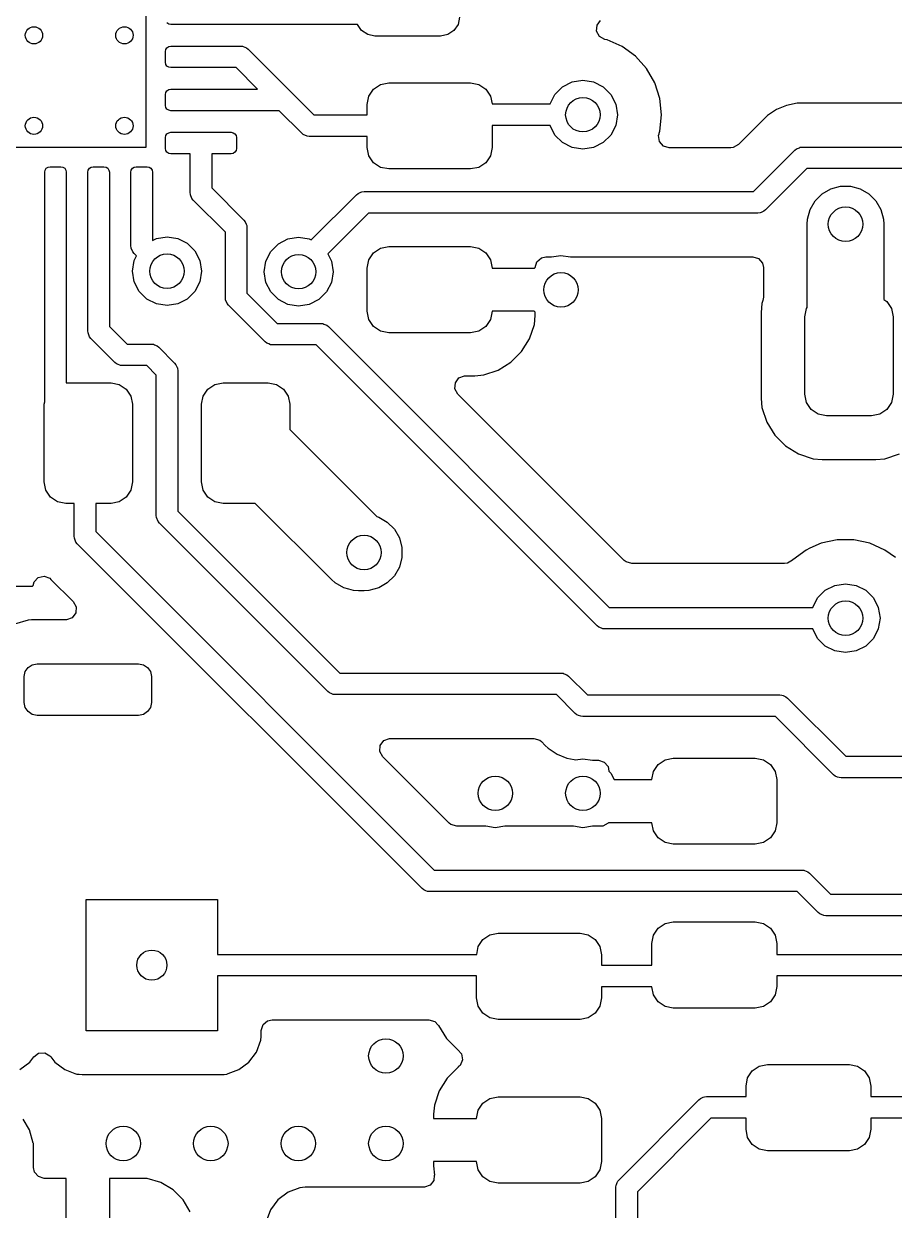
# Model space of a CAD drawing. Extents: x -2.18 to 1.8, y 0.44 to 2.81.
# Drawn here: x -0.965 to -0.568, y 1.665 to 2.207 of the extents above; entities that cross this region are included whole.
import ezdxf

# ---------------------------------------------------------------- set-up
doc = ezdxf.new("R2010")
doc.units = 0
doc.header["$MEASUREMENT"] = 0
doc.layers.add('BLACK', color=7, linetype='CONTINUOUS')

msp = doc.modelspace()

# ---------------------------------------------------------------- linework, layer by layer
at = {"layer": 'BLACK', "linetype": 'CONTINUOUS'}
for p, q in [((-0.90961, 2.25246), (-0.90961, 2.1501)), ((-0.89923, 2.20639), (-0.90003, 2.20692)), ((-0.89829, 2.2062), (-0.89923, 2.20639)), ((-0.76703, 2.20626), (-0.7689, 2.20347)), ((-0.76638, 2.20956), (-0.76703, 2.20626)), ((-0.70353, 2.20589), (-0.70189, 2.2081)), ((-0.88451, 2.2062), (-0.89829, 2.2062)), ((-0.81293, 2.2062), (-0.88451, 2.2062)), ((-0.8111, 2.20347), (-0.81293, 2.2062)), ((-0.80831, 2.2016), (-0.8111, 2.20347)), ((-0.80501, 2.20094), (-0.80831, 2.2016)), ((-0.77499, 2.20094), (-0.80501, 2.20094)), ((-0.77169, 2.2016), (-0.77499, 2.20094)), ((-0.7689, 2.20347), (-0.77169, 2.2016)), ((-0.70371, 2.20315), (-0.70353, 2.20589)), ((-0.70238, 2.20074), (-0.70371, 2.20315)), ((-0.90056, 2.19484), (-0.90003, 2.19564)), ((-0.90003, 2.19564), (-0.89923, 2.19617)), ((-0.89923, 2.19617), (-0.89829, 2.19636)), ((-0.89829, 2.19636), (-0.87073, 2.19636)), ((-0.87073, 2.19636), (-0.86644, 2.19636)), ((-0.86644, 2.19636), (-0.86548, 2.19626)), ((-0.86548, 2.19626), (-0.86548, 2.19626)), ((-0.86548, 2.19626), (-0.86519, 2.19615)), ((-0.86519, 2.19615), (-0.8637, 2.19553)), ((-0.8637, 2.19553), (-0.8637, 2.19553)), ((-0.8637, 2.19553), (-0.86296, 2.19492)), ((-0.69996, 2.19943), (-0.70238, 2.20074)), ((-0.69889, 2.1992), (-0.69996, 2.19943)), ((-0.69202, 2.19615), (-0.69889, 2.1992)), ((-0.69889, 2.1992), (-0.69889, 2.1992)), ((-0.68593, 2.19173), (-0.69202, 2.19615)), ((-0.90075, 2.1939), (-0.90056, 2.19484)), ((-0.90075, 2.18898), (-0.90075, 2.1939)), ((-0.86296, 2.19492), (-0.83296, 2.16492)), ((-0.6809, 2.18614), (-0.68593, 2.19173)), ((-0.90056, 2.18803), (-0.90075, 2.18898)), ((-0.90003, 2.18724), (-0.90056, 2.18803)), ((-0.89923, 2.1867), (-0.90003, 2.18724)), ((-0.89829, 2.18652), (-0.89923, 2.1867)), ((-0.88451, 2.18652), (-0.89829, 2.18652)), ((-0.86848, 2.18652), (-0.88451, 2.18652)), ((-0.85863, 2.17667), (-0.86848, 2.18652)), ((-0.67714, 2.17963), (-0.6809, 2.18614)), ((-0.80247, 2.17884), (-0.7987, 2.17959)), ((-0.7987, 2.17959), (-0.7613, 2.17959)), ((-0.7613, 2.17959), (-0.75753, 2.17884)), ((-0.71926, 2.17774), (-0.71487, 2.17998)), ((-0.71487, 2.17998), (-0.71, 2.18075)), ((-0.71, 2.18075), (-0.70513, 2.17998)), ((-0.70513, 2.17998), (-0.70074, 2.17774)), ((-0.67482, 2.17248), (-0.67714, 2.17963)), ((-0.90075, 2.17421), (-0.90056, 2.17515)), ((-0.90075, 2.16929), (-0.90075, 2.17421)), ((-0.90056, 2.17515), (-0.90003, 2.17595)), ((-0.90003, 2.17595), (-0.89923, 2.17649)), ((-0.89923, 2.17649), (-0.89829, 2.17667)), ((-0.89829, 2.17667), (-0.87073, 2.17667)), ((-0.87073, 2.17667), (-0.85863, 2.17667)), ((-0.80779, 2.17351), (-0.80566, 2.1767)), ((-0.80566, 2.1767), (-0.80247, 2.17884)), ((-0.75753, 2.17884), (-0.75434, 2.1767)), ((-0.75434, 2.1767), (-0.75221, 2.17351)), ((-0.72495, 2.16992), (-0.72274, 2.17426)), ((-0.72274, 2.17426), (-0.71926, 2.17774)), ((-0.70074, 2.17774), (-0.69726, 2.17426)), ((-0.69726, 2.17426), (-0.69502, 2.16987)), ((-0.90056, 2.16835), (-0.90075, 2.16929)), ((-0.90003, 2.16755), (-0.90056, 2.16835)), ((-0.80854, 2.16974), (-0.80779, 2.17351)), ((-0.80854, 2.16492), (-0.80854, 2.16974)), ((-0.75221, 2.17351), (-0.75149, 2.16992)), ((-0.75149, 2.16992), (-0.72495, 2.16992)), ((-0.69502, 2.16987), (-0.69425, 2.165)), ((-0.67404, 2.165), (-0.67482, 2.17248)), ((-0.61698, 2.16928), (-0.62152, 2.1674)), ((-0.61216, 2.17024), (-0.61698, 2.16928)), ((-0.61698, 2.16928), (-0.61698, 2.16928)), ((-0.60725, 2.17024), (-0.61216, 2.17024)), ((-0.61216, 2.17024), (-0.61216, 2.17024)), ((-0.53784, 2.17024), (-0.60725, 2.17024)), ((-0.89923, 2.16702), (-0.90003, 2.16755)), ((-0.89829, 2.16683), (-0.89923, 2.16702)), ((-0.88451, 2.16683), (-0.89829, 2.16683)), ((-0.84879, 2.16683), (-0.88451, 2.16683)), ((-0.83848, 2.15652), (-0.84879, 2.16683)), ((-0.83296, 2.16492), (-0.80854, 2.16492)), ((-0.69425, 2.165), (-0.69502, 2.16013)), ((-0.67482, 2.15752), (-0.67404, 2.165)), ((-0.6256, 2.16467), (-0.6389, 2.15137)), ((-0.62152, 2.1674), (-0.6256, 2.16467)), ((-0.6256, 2.16467), (-0.6256, 2.16467)), ((-0.62152, 2.1674), (-0.62152, 2.1674)), ((-0.72495, 2.16008), (-0.75146, 2.16008)), ((-0.75146, 2.16008), (-0.75146, 2.15006)), ((-0.72274, 2.15574), (-0.72495, 2.16008)), ((-0.69502, 2.16013), (-0.69726, 2.15574)), ((-0.67512, 2.1566), (-0.67482, 2.15752)), ((-0.90075, 2.15453), (-0.90056, 2.15547)), ((-0.90075, 2.14961), (-0.90075, 2.15453)), ((-0.90056, 2.15547), (-0.90003, 2.15627)), ((-0.90003, 2.15627), (-0.89923, 2.1568)), ((-0.89923, 2.1568), (-0.89829, 2.15699)), ((-0.89829, 2.15699), (-0.87073, 2.15699)), ((-0.87073, 2.15699), (-0.86979, 2.1568)), ((-0.86979, 2.1568), (-0.86899, 2.15627)), ((-0.86899, 2.15627), (-0.86846, 2.15547)), ((-0.86846, 2.15547), (-0.86827, 2.15453)), ((-0.86827, 2.15453), (-0.86827, 2.14961)), ((-0.83773, 2.15591), (-0.83848, 2.15652)), ((-0.83596, 2.15517), (-0.83773, 2.15591)), ((-0.835, 2.15508), (-0.83596, 2.15517)), ((-0.83596, 2.15517), (-0.83596, 2.15517)), ((-0.80854, 2.15508), (-0.835, 2.15508)), ((-0.80854, 2.15006), (-0.80854, 2.15508)), ((-0.71926, 2.15226), (-0.72274, 2.15574)), ((-0.71487, 2.15002), (-0.71926, 2.15226)), ((-0.70074, 2.15226), (-0.70513, 2.15002)), ((-0.69726, 2.15574), (-0.70074, 2.15226)), ((-0.6754, 2.15552), (-0.67521, 2.15633)), ((-0.67501, 2.15279), (-0.6754, 2.15552)), ((-0.67521, 2.15633), (-0.67512, 2.1566)), ((-0.6732, 2.15072), (-0.67501, 2.15279)), ((-0.96079, 2.1501), (-1.00213, 2.1501)), ((-0.91945, 2.1501), (-0.96079, 2.1501)), ((-0.90961, 2.1501), (-0.91945, 2.1501)), ((-0.90056, 2.14866), (-0.90075, 2.14961)), ((-0.90003, 2.14787), (-0.90056, 2.14866)), ((-0.89923, 2.14733), (-0.90003, 2.14787)), ((-0.89829, 2.14715), (-0.89923, 2.14733)), ((-0.88943, 2.14715), (-0.89829, 2.14715)), ((-0.88943, 2.12951), (-0.88943, 2.14715)), ((-0.87073, 2.14715), (-0.87959, 2.14715)), ((-0.87959, 2.14715), (-0.87959, 2.13155)), ((-0.86979, 2.14733), (-0.87073, 2.14715)), ((-0.86899, 2.14787), (-0.86979, 2.14733)), ((-0.86846, 2.14866), (-0.86899, 2.14787)), ((-0.86827, 2.14961), (-0.86846, 2.14866)), ((-0.80779, 2.14629), (-0.80854, 2.15006)), ((-0.75146, 2.15006), (-0.75221, 2.14629)), ((-0.71, 2.14925), (-0.71487, 2.15002)), ((-0.70513, 2.15002), (-0.71, 2.14925)), ((-0.67057, 2.14994), (-0.6732, 2.15072)), ((-0.64235, 2.14994), (-0.67057, 2.14994)), ((-0.64132, 2.15005), (-0.64235, 2.14994)), ((-0.6389, 2.15137), (-0.64132, 2.15005)), ((-0.63204, 2.12992), (-0.61318, 2.14878)), ((-0.61318, 2.14878), (-0.61244, 2.14939)), ((-0.61244, 2.14939), (-0.6111, 2.14994)), ((-0.61244, 2.14939), (-0.61244, 2.14939)), ((-0.6111, 2.14994), (-0.61066, 2.15012)), ((-0.61066, 2.15012), (-0.6097, 2.15022)), ((-0.61066, 2.15012), (-0.61066, 2.15012)), ((-0.6097, 2.15022), (-0.5403, 2.15022)), ((-0.95435, 2.14105), (-0.95341, 2.14124)), ((-0.95341, 2.14124), (-0.94848, 2.14124)), ((-0.94848, 2.14124), (-0.94754, 2.14105)), ((-0.93466, 2.14105), (-0.93372, 2.14124)), ((-0.93372, 2.14124), (-0.9288, 2.14124)), ((-0.9288, 2.14124), (-0.92786, 2.14105)), ((-0.91498, 2.14105), (-0.91404, 2.14124)), ((-0.91404, 2.14124), (-0.90911, 2.14124)), ((-0.90911, 2.14124), (-0.90817, 2.14105)), ((-0.80566, 2.1431), (-0.80779, 2.14629)), ((-0.80247, 2.14097), (-0.80566, 2.1431)), ((-0.75434, 2.1431), (-0.75753, 2.14097)), ((-0.75221, 2.14629), (-0.75434, 2.1431)), ((-0.95587, 2.13878), (-0.95568, 2.13972)), ((-0.95587, 2.125), (-0.95587, 2.13878)), ((-0.95568, 2.13972), (-0.95515, 2.14052)), ((-0.95515, 2.14052), (-0.95435, 2.14105)), ((-0.94754, 2.14105), (-0.94674, 2.14052)), ((-0.94674, 2.14052), (-0.94621, 2.13972)), ((-0.94621, 2.13972), (-0.94602, 2.13878)), ((-0.94602, 2.13878), (-0.94602, 2.125)), ((-0.93618, 2.13878), (-0.93599, 2.13972)), ((-0.93618, 2.125), (-0.93618, 2.13878)), ((-0.93599, 2.13972), (-0.93546, 2.14052)), ((-0.93546, 2.14052), (-0.93466, 2.14105)), ((-0.92786, 2.14105), (-0.92706, 2.14052)), ((-0.92706, 2.14052), (-0.92653, 2.13972)), ((-0.92653, 2.13972), (-0.92634, 2.13878)), ((-0.92634, 2.13878), (-0.92634, 2.125)), ((-0.9165, 2.13878), (-0.91631, 2.13972)), ((-0.9165, 2.125), (-0.9165, 2.13878)), ((-0.91631, 2.13972), (-0.91578, 2.14052)), ((-0.91578, 2.14052), (-0.91498, 2.14105)), ((-0.90817, 2.14105), (-0.90737, 2.14052)), ((-0.90737, 2.14052), (-0.90684, 2.13972)), ((-0.90684, 2.13972), (-0.90665, 2.13878)), ((-0.90665, 2.13878), (-0.90665, 2.125)), ((-0.7987, 2.14022), (-0.80247, 2.14097)), ((-0.7613, 2.14022), (-0.7987, 2.14022)), ((-0.75753, 2.14097), (-0.7613, 2.14022)), ((-0.60767, 2.14037), (-0.62652, 2.12152)), ((-0.54233, 2.14037), (-0.60767, 2.14037)), ((-0.87959, 2.13155), (-0.86494, 2.11689)), ((-0.60065, 2.12888), (-0.5967, 2.13117)), ((-0.5967, 2.13117), (-0.59228, 2.13235)), ((-0.59228, 2.13235), (-0.58772, 2.13235)), ((-0.58772, 2.13235), (-0.5833, 2.13117)), ((-0.5833, 2.13117), (-0.57935, 2.12888)), ((-0.95587, 2.0339), (-0.95587, 2.125)), ((-0.94602, 2.125), (-0.94602, 2.04256)), ((-0.93618, 2.06626), (-0.93618, 2.125)), ((-0.92634, 2.125), (-0.92634, 2.0683)), ((-0.9165, 2.10512), (-0.9165, 2.125)), ((-0.90665, 2.125), (-0.90665, 2.10761)), ((-0.88933, 2.12855), (-0.88943, 2.12951)), ((-0.88925, 2.12836), (-0.88933, 2.12855)), ((-0.88933, 2.12855), (-0.88933, 2.12855)), ((-0.8886, 2.12677), (-0.88925, 2.12836)), ((-0.88799, 2.12603), (-0.8886, 2.12677)), ((-0.8886, 2.12677), (-0.8886, 2.12677)), ((-0.87334, 2.11138), (-0.88799, 2.12603)), ((-0.83414, 2.10782), (-0.81348, 2.12848)), ((-0.81348, 2.12848), (-0.81273, 2.12909)), ((-0.81273, 2.12909), (-0.81148, 2.12961)), ((-0.81273, 2.12909), (-0.81273, 2.12909)), ((-0.81148, 2.12961), (-0.81096, 2.12983)), ((-0.81096, 2.12983), (-0.81, 2.12992)), ((-0.81096, 2.12983), (-0.81096, 2.12983)), ((-0.81, 2.12992), (-0.63204, 2.12992)), ((-0.60617, 2.1217), (-0.60388, 2.12565)), ((-0.60388, 2.12565), (-0.60065, 2.12888)), ((-0.57935, 2.12888), (-0.57612, 2.12565)), ((-0.57612, 2.12565), (-0.57383, 2.1217)), ((-0.80796, 2.12008), (-0.82658, 2.10146)), ((-0.63, 2.12008), (-0.80796, 2.12008)), ((-0.62904, 2.12017), (-0.63, 2.12008)), ((-0.62852, 2.12039), (-0.62904, 2.12017)), ((-0.62904, 2.12017), (-0.62904, 2.12017)), ((-0.62727, 2.12091), (-0.62852, 2.12039)), ((-0.62652, 2.12152), (-0.62727, 2.12091)), ((-0.62727, 2.12091), (-0.62727, 2.12091)), ((-0.60735, 2.11728), (-0.60617, 2.1217)), ((-0.57383, 2.1217), (-0.57265, 2.11728)), ((-0.86494, 2.11689), (-0.86432, 2.11615)), ((-0.86432, 2.11615), (-0.86432, 2.11615)), ((-0.86432, 2.11615), (-0.86386, 2.11504)), ((-0.86386, 2.11504), (-0.8637, 2.11465)), ((-0.8637, 2.11465), (-0.86359, 2.11437)), ((-0.86359, 2.11437), (-0.86349, 2.11341)), ((-0.6075, 2.115), (-0.60735, 2.11728)), ((-0.6075, 2.07701), (-0.6075, 2.115)), ((-0.57265, 2.11728), (-0.5725, 2.115)), ((-0.5725, 2.115), (-0.5725, 2.08059)), ((-0.90487, 2.10852), (-0.9, 2.10929)), ((-0.9, 2.10929), (-0.89513, 2.10852)), ((-0.87334, 2.08147), (-0.87334, 2.11138)), ((-0.86349, 2.11341), (-0.86349, 2.0835)), ((-0.84474, 2.10827), (-0.83987, 2.10904)), ((-0.83987, 2.10904), (-0.83501, 2.10827)), ((-0.9164, 2.10416), (-0.9165, 2.10512)), ((-0.91635, 2.10404), (-0.9164, 2.10416)), ((-0.9164, 2.10416), (-0.9164, 2.10416)), ((-0.91567, 2.10238), (-0.91635, 2.10404)), ((-0.90665, 2.10761), (-0.90487, 2.10852)), ((-0.89513, 2.10852), (-0.89074, 2.10628)), ((-0.89074, 2.10628), (-0.88726, 2.1028)), ((-0.85261, 2.10254), (-0.84913, 2.10603)), ((-0.84913, 2.10603), (-0.84474, 2.10827)), ((-0.83501, 2.10827), (-0.83414, 2.10782)), ((-0.80566, 2.1019), (-0.80247, 2.10403)), ((-0.80247, 2.10403), (-0.7987, 2.10478)), ((-0.7987, 2.10478), (-0.7613, 2.10478)), ((-0.7613, 2.10478), (-0.75753, 2.10403)), ((-0.75753, 2.10403), (-0.75434, 2.1019)), ((-0.91575, 2.09354), (-0.91498, 2.09841)), ((-0.91505, 2.10164), (-0.91567, 2.10238)), ((-0.91567, 2.10238), (-0.91567, 2.10238)), ((-0.91391, 2.1005), (-0.91505, 2.10164)), ((-0.91498, 2.09841), (-0.91391, 2.1005)), ((-0.88726, 2.1028), (-0.88502, 2.09841)), ((-0.88502, 2.09841), (-0.88425, 2.09354)), ((-0.85562, 2.09329), (-0.85485, 2.09815)), ((-0.85485, 2.09815), (-0.85261, 2.10254)), ((-0.82658, 2.10146), (-0.82489, 2.09815)), ((-0.82489, 2.09815), (-0.82412, 2.09329)), ((-0.80854, 2.09494), (-0.80779, 2.09871)), ((-0.80779, 2.09871), (-0.80566, 2.1019)), ((-0.75434, 2.1019), (-0.75221, 2.09871)), ((-0.75221, 2.09871), (-0.75146, 2.09494)), ((-0.731, 2.09782), (-0.72892, 2.09962)), ((-0.72892, 2.09962), (-0.72689, 2.10006)), ((-0.72689, 2.10006), (-0.72435, 2.10006)), ((-0.72435, 2.10006), (-0.72, 2.10075)), ((-0.72, 2.10075), (-0.71565, 2.10006)), ((-0.71565, 2.10006), (-0.6324, 2.10006)), ((-0.6324, 2.10006), (-0.62976, 2.09928)), ((-0.62976, 2.09928), (-0.62796, 2.09721)), ((-0.91498, 2.08868), (-0.91575, 2.09354)), ((-0.88425, 2.09354), (-0.88502, 2.08868)), ((-0.85485, 2.08842), (-0.85562, 2.09329)), ((-0.82412, 2.09329), (-0.82489, 2.08842)), ((-0.80854, 2.07526), (-0.80854, 2.09494)), ((-0.75146, 2.09494), (-0.73206, 2.09494)), ((-0.73206, 2.09494), (-0.73175, 2.09525)), ((-0.73175, 2.09525), (-0.731, 2.09782)), ((-0.62796, 2.09721), (-0.62752, 2.09518)), ((-0.62752, 2.09518), (-0.62752, 2.08165)), ((-0.91274, 2.08429), (-0.91498, 2.08868)), ((-0.88502, 2.08868), (-0.88726, 2.08429)), ((-0.85261, 2.08403), (-0.85485, 2.08842)), ((-0.82489, 2.08842), (-0.82713, 2.08403)), ((-0.90926, 2.0808), (-0.91274, 2.08429)), ((-0.88726, 2.08429), (-0.89074, 2.0808)), ((-0.86349, 2.0835), (-0.84966, 2.06967)), ((-0.84913, 2.08055), (-0.85261, 2.08403)), ((-0.82713, 2.08403), (-0.83062, 2.08055)), ((-0.62752, 2.08165), (-0.62777, 2.08011)), ((-0.90487, 2.07857), (-0.90926, 2.0808)), ((-0.9, 2.0778), (-0.90487, 2.07857)), ((-0.89513, 2.07857), (-0.9, 2.0778)), ((-0.89074, 2.0808), (-0.89513, 2.07857)), ((-0.87324, 2.08051), (-0.87334, 2.08147)), ((-0.87251, 2.07873), (-0.87324, 2.08051)), ((-0.87189, 2.07799), (-0.87251, 2.07873)), ((-0.87251, 2.07873), (-0.87251, 2.07873)), ((-0.85517, 2.06127), (-0.87189, 2.07799)), ((-0.84474, 2.07831), (-0.84913, 2.08055)), ((-0.83987, 2.07754), (-0.84474, 2.07831)), ((-0.83501, 2.07831), (-0.83987, 2.07754)), ((-0.83062, 2.08055), (-0.83501, 2.07831)), ((-0.6282, 2.0788), (-0.62862, 2.07471)), ((-0.62777, 2.08011), (-0.6282, 2.0788)), ((-0.6086, 2.07272), (-0.60785, 2.07648)), ((-0.60785, 2.07648), (-0.6075, 2.07701)), ((-0.5725, 2.08059), (-0.57113, 2.07968)), ((-0.57113, 2.07968), (-0.569, 2.07648)), ((-0.569, 2.07648), (-0.56825, 2.07272)), ((-0.80779, 2.07149), (-0.80854, 2.07526)), ((-0.80566, 2.0683), (-0.80779, 2.07149)), ((-0.75221, 2.07149), (-0.75434, 2.0683)), ((-0.75146, 2.07526), (-0.75221, 2.07149)), ((-0.73225, 2.07526), (-0.75146, 2.07526)), ((-0.73177, 2.07477), (-0.73225, 2.07526)), ((-0.73218, 2.06924), (-0.73177, 2.07329)), ((-0.73177, 2.07329), (-0.73177, 2.07477)), ((-0.73177, 2.07329), (-0.73177, 2.07329)), ((-0.62862, 2.07471), (-0.62862, 2.03529)), ((-0.6086, 2.03728), (-0.6086, 2.07272)), ((-0.56825, 2.07272), (-0.56825, 2.03728)), ((-0.93609, 2.0653), (-0.93618, 2.06626)), ((-0.92634, 2.0683), (-0.91826, 2.06022)), ((-0.84966, 2.06967), (-0.82975, 2.06967)), ((-0.82975, 2.06967), (-0.82879, 2.06957)), ((-0.82879, 2.06957), (-0.82879, 2.06957)), ((-0.82879, 2.06957), (-0.8283, 2.06937)), ((-0.8283, 2.06937), (-0.82701, 2.06884)), ((-0.82701, 2.06884), (-0.82701, 2.06884)), ((-0.82701, 2.06884), (-0.82627, 2.06822)), ((-0.82627, 2.06822), (-0.69796, 1.93992)), ((-0.80247, 2.06616), (-0.80566, 2.0683)), ((-0.7987, 2.06541), (-0.80247, 2.06616)), ((-0.7613, 2.06541), (-0.7987, 2.06541)), ((-0.75753, 2.06616), (-0.7613, 2.06541)), ((-0.75434, 2.0683), (-0.75753, 2.06616)), ((-0.73436, 2.06269), (-0.73218, 2.06924)), ((-0.73218, 2.06924), (-0.73218, 2.06924)), ((-0.93535, 2.06353), (-0.93609, 2.0653)), ((-0.93474, 2.06278), (-0.93535, 2.06353)), ((-0.93535, 2.06353), (-0.93535, 2.06353)), ((-0.92378, 2.05182), (-0.93474, 2.06278)), ((-0.91826, 2.06022), (-0.9072, 2.06022)), ((-0.9072, 2.06022), (-0.90624, 2.06012)), ((-0.90624, 2.06012), (-0.90624, 2.06012)), ((-0.90624, 2.06012), (-0.90575, 2.05992)), ((-0.90575, 2.05992), (-0.90447, 2.05939)), ((-0.85443, 2.06065), (-0.85517, 2.06127)), ((-0.85354, 2.06029), (-0.85443, 2.06065)), ((-0.85443, 2.06065), (-0.85443, 2.06065)), ((-0.85265, 2.05992), (-0.85354, 2.06029)), ((-0.85169, 2.05982), (-0.85265, 2.05992)), ((-0.85265, 2.05992), (-0.85265, 2.05992)), ((-0.73798, 2.05682), (-0.73436, 2.06269)), ((-0.73436, 2.06269), (-0.73436, 2.06269)), ((-0.90447, 2.05939), (-0.90447, 2.05939)), ((-0.90447, 2.05939), (-0.90372, 2.05878)), ((-0.90372, 2.05878), (-0.89652, 2.05157)), ((-0.83178, 2.05982), (-0.85169, 2.05982)), ((-0.70348, 1.93152), (-0.83178, 2.05982)), ((-0.74286, 2.05194), (-0.73798, 2.05682)), ((-0.92303, 2.0512), (-0.92378, 2.05182)), ((-0.9226, 2.05103), (-0.92303, 2.0512)), ((-0.92303, 2.0512), (-0.92303, 2.0512)), ((-0.92126, 2.05047), (-0.9226, 2.05103)), ((-0.9203, 2.05037), (-0.92126, 2.05047)), ((-0.92126, 2.05047), (-0.92126, 2.05047)), ((-0.90924, 2.05037), (-0.9203, 2.05037)), ((-0.90492, 2.04605), (-0.90924, 2.05037)), ((-0.89652, 2.05157), (-0.89591, 2.05082)), ((-0.89591, 2.05082), (-0.89591, 2.05082)), ((-0.89591, 2.05082), (-0.8954, 2.0496)), ((-0.8954, 2.0496), (-0.89528, 2.0493)), ((-0.89528, 2.0493), (-0.89517, 2.04905)), ((-0.74874, 2.04831), (-0.74286, 2.05194)), ((-0.90492, 1.98191), (-0.90492, 2.04605)), ((-0.89517, 2.04905), (-0.89508, 2.04809)), ((-0.89508, 2.04809), (-0.89508, 1.98395)), ((-0.76824, 2.04255), (-0.7666, 2.04475)), ((-0.7666, 2.04475), (-0.76402, 2.04572)), ((-0.76402, 2.04572), (-0.76367, 2.04573)), ((-0.76367, 2.04573), (-0.75933, 2.04573)), ((-0.75933, 2.04573), (-0.75529, 2.04614)), ((-0.75933, 2.04573), (-0.75933, 2.04573)), ((-0.75529, 2.04614), (-0.74874, 2.04831)), ((-0.74874, 2.04831), (-0.74874, 2.04831)), ((-0.94602, 2.04256), (-0.92559, 2.04256)), ((-0.92559, 2.04256), (-0.92182, 2.04181)), ((-0.92182, 2.04181), (-0.91863, 2.03968)), ((-0.91863, 2.03968), (-0.9165, 2.03648)), ((-0.8835, 2.03648), (-0.88137, 2.03968)), ((-0.88137, 2.03968), (-0.87818, 2.04181)), ((-0.87818, 2.04181), (-0.87441, 2.04256)), ((-0.87441, 2.04256), (-0.85374, 2.04256)), ((-0.85374, 2.04256), (-0.84997, 2.04181)), ((-0.84997, 2.04181), (-0.84678, 2.03968)), ((-0.84678, 2.03968), (-0.84465, 2.03648)), ((-0.76844, 2.03981), (-0.76824, 2.04255)), ((-0.76712, 2.03739), (-0.76844, 2.03981)), ((-0.9561, 2.03272), (-0.95587, 2.0339)), ((-0.9165, 2.03648), (-0.91575, 2.03272)), ((-0.88425, 2.03272), (-0.8835, 2.03648)), ((-0.84465, 2.03648), (-0.8439, 2.03272)), ((-0.6911, 1.96137), (-0.76712, 2.03739)), ((-0.62862, 2.03529), (-0.62862, 2.03529)), ((-0.62862, 2.03529), (-0.6282, 2.0312)), ((-0.60785, 2.03352), (-0.6086, 2.03728)), ((-0.60572, 2.03032), (-0.60785, 2.03352)), ((-0.569, 2.03352), (-0.57113, 2.03032)), ((-0.56825, 2.03728), (-0.569, 2.03352)), ((-0.9561, 1.99728), (-0.9561, 2.03272)), ((-0.91575, 2.03272), (-0.91575, 1.99728)), ((-0.88425, 1.99728), (-0.88425, 2.03272)), ((-0.8439, 2.03272), (-0.8439, 2.02115)), ((-0.6282, 2.0312), (-0.62601, 2.02458)), ((-0.60253, 2.02819), (-0.60572, 2.03032)), ((-0.59876, 2.02744), (-0.60253, 2.02819)), ((-0.57809, 2.02744), (-0.59876, 2.02744)), ((-0.57432, 2.02819), (-0.57809, 2.02744)), ((-0.57113, 2.03032), (-0.57432, 2.02819)), ((-0.62601, 2.02458), (-0.62601, 2.02458)), ((-0.62601, 2.02458), (-0.62478, 2.02258)), ((-0.62478, 2.02258), (-0.62234, 2.01864)), ((-0.8439, 2.02115), (-0.80414, 1.98139)), ((-0.62234, 2.01864), (-0.61741, 2.0137)), ((-0.61741, 2.0137), (-0.61147, 2.01003)), ((-0.61147, 2.01003), (-0.60484, 2.00784)), ((-0.60484, 2.00784), (-0.60075, 2.00742)), ((-0.60075, 2.00742), (-0.5761, 2.00742)), ((-0.5761, 2.00742), (-0.57201, 2.00784)), ((-0.57201, 2.00784), (-0.56538, 2.01003)), ((-0.95535, 1.99352), (-0.9561, 1.99728)), ((-0.91575, 1.99728), (-0.9165, 1.99352)), ((-0.8835, 1.99352), (-0.88425, 1.99728)), ((-0.95322, 1.99032), (-0.95535, 1.99352)), ((-0.95003, 1.98819), (-0.95322, 1.99032)), ((-0.91863, 1.99032), (-0.92182, 1.98819)), ((-0.9165, 1.99352), (-0.91863, 1.99032)), ((-0.88137, 1.99032), (-0.8835, 1.99352)), ((-0.87818, 1.98819), (-0.88137, 1.99032)), ((-0.94626, 1.98744), (-0.95003, 1.98819)), ((-0.94242, 1.98744), (-0.94626, 1.98744)), ((-0.94242, 1.9725), (-0.94242, 1.98744)), ((-0.92559, 1.98744), (-0.93258, 1.98744)), ((-0.93258, 1.98744), (-0.93258, 1.97454)), ((-0.92182, 1.98819), (-0.92559, 1.98744)), ((-0.87441, 1.98744), (-0.87818, 1.98819)), ((-0.85969, 1.98744), (-0.87441, 1.98744)), ((-0.82487, 1.95263), (-0.85969, 1.98744)), ((-0.90483, 1.98095), (-0.90492, 1.98191)), ((-0.90409, 1.97918), (-0.90483, 1.98095)), ((-0.90348, 1.97843), (-0.90409, 1.97918)), ((-0.90409, 1.97918), (-0.90409, 1.97918)), ((-0.89508, 1.98395), (-0.82105, 1.90992)), ((-0.80414, 1.98139), (-0.8033, 1.98117)), ((-0.8033, 1.98117), (-0.79935, 1.97888)), ((-0.79935, 1.97888), (-0.79612, 1.97565)), ((-0.93258, 1.97454), (-0.77796, 1.81992)), ((-0.82657, 1.90152), (-0.90348, 1.97843)), ((-0.79612, 1.97565), (-0.79383, 1.9717)), ((-0.94233, 1.97154), (-0.94242, 1.9725)), ((-0.94159, 1.96977), (-0.94233, 1.97154)), ((-0.94098, 1.96902), (-0.94159, 1.96977)), ((-0.94159, 1.96977), (-0.94159, 1.96977)), ((-0.78348, 1.81152), (-0.94098, 1.96902)), ((-0.79383, 1.9717), (-0.79265, 1.96728)), ((-0.60111, 1.9692), (-0.60625, 1.96692)), ((-0.59376, 1.97077), (-0.60111, 1.9692)), ((-0.60111, 1.9692), (-0.60111, 1.9692)), ((-0.58624, 1.97077), (-0.59376, 1.97077)), ((-0.57889, 1.9692), (-0.58624, 1.97077)), ((-0.57202, 1.96615), (-0.57889, 1.9692)), ((-0.57889, 1.9692), (-0.57889, 1.9692)), ((-0.79265, 1.96272), (-0.79383, 1.9583)), ((-0.79265, 1.96728), (-0.79265, 1.96272)), ((-0.60798, 1.96615), (-0.61407, 1.96173)), ((-0.60625, 1.96692), (-0.60798, 1.96615)), ((-0.56722, 1.96266), (-0.57202, 1.96615)), ((-0.79383, 1.9583), (-0.79612, 1.95435)), ((-0.69029, 1.96072), (-0.6911, 1.96137)), ((-0.68765, 1.95994), (-0.69029, 1.96072)), ((-0.61785, 1.95994), (-0.68765, 1.95994)), ((-0.61656, 1.96011), (-0.61785, 1.95994)), ((-0.61422, 1.96156), (-0.61656, 1.96011)), ((-0.61407, 1.96173), (-0.61422, 1.96156)), ((-0.96111, 1.94995), (-0.96076, 1.95159)), ((-0.96076, 1.95159), (-0.95883, 1.95355)), ((-0.95883, 1.95355), (-0.95615, 1.95416)), ((-0.95615, 1.95416), (-0.95356, 1.95321)), ((-0.95356, 1.95321), (-0.95301, 1.95274)), ((-0.95301, 1.95274), (-0.94284, 1.94257)), ((-0.82315, 1.95112), (-0.82487, 1.95263)), ((-0.79612, 1.95435), (-0.79935, 1.95112)), ((-0.98253, 1.94965), (-0.96139, 1.94965)), ((-0.96139, 1.94965), (-0.96111, 1.94995)), ((-0.8192, 1.94883), (-0.82315, 1.95112)), ((-0.82315, 1.95112), (-0.82315, 1.95112)), ((-0.81699, 1.94824), (-0.8192, 1.94883)), ((-0.81478, 1.94765), (-0.81699, 1.94824)), ((-0.8125, 1.9475), (-0.81478, 1.94765)), ((-0.81478, 1.94765), (-0.81478, 1.94765)), ((-0.81, 1.9475), (-0.8125, 1.9475)), ((-0.80772, 1.94765), (-0.81, 1.9475)), ((-0.8033, 1.94883), (-0.80772, 1.94765)), ((-0.79935, 1.95112), (-0.8033, 1.94883)), ((-0.60274, 1.94426), (-0.59926, 1.94774)), ((-0.59926, 1.94774), (-0.59487, 1.94998)), ((-0.59487, 1.94998), (-0.59, 1.95075)), ((-0.59, 1.95075), (-0.58513, 1.94998)), ((-0.58513, 1.94998), (-0.58074, 1.94774)), ((-0.58074, 1.94774), (-0.57726, 1.94426)), ((-0.94284, 1.94257), (-0.94152, 1.94015)), ((-0.60495, 1.93992), (-0.60274, 1.94426)), ((-0.57726, 1.94426), (-0.57502, 1.93987)), ((-0.94172, 1.93741), (-0.94336, 1.93521)), ((-0.94152, 1.94015), (-0.94172, 1.93741)), ((-0.69796, 1.93992), (-0.60495, 1.93992)), ((-0.57502, 1.93987), (-0.57425, 1.935)), ((-0.9634, 1.93412), (-0.96969, 1.93229)), ((-0.96193, 1.93423), (-0.9634, 1.93412)), ((-0.9634, 1.93412), (-0.9634, 1.93412)), ((-0.94629, 1.93423), (-0.96193, 1.93423)), ((-0.94594, 1.93424), (-0.94629, 1.93423)), ((-0.94336, 1.93521), (-0.94594, 1.93424)), ((-0.70273, 1.93091), (-0.70348, 1.93152)), ((-0.70148, 1.93039), (-0.70273, 1.93091)), ((-0.70273, 1.93091), (-0.70273, 1.93091)), ((-0.70096, 1.93017), (-0.70148, 1.93039)), ((-0.7, 1.93008), (-0.70096, 1.93017)), ((-0.70096, 1.93017), (-0.70096, 1.93017)), ((-0.60495, 1.93008), (-0.7, 1.93008)), ((-0.60274, 1.92574), (-0.60495, 1.93008)), ((-0.57502, 1.93013), (-0.57726, 1.92574)), ((-0.57425, 1.935), (-0.57502, 1.93013)), ((-0.59926, 1.92226), (-0.60274, 1.92574)), ((-0.57726, 1.92574), (-0.58074, 1.92226)), ((-0.59487, 1.92002), (-0.59926, 1.92226)), ((-0.59, 1.91925), (-0.59487, 1.92002)), ((-0.58513, 1.92002), (-0.59, 1.91925)), ((-0.58074, 1.92226), (-0.58513, 1.92002)), ((-0.96349, 1.91248), (-0.96157, 1.91376)), ((-0.96157, 1.91376), (-0.95931, 1.91421)), ((-0.95931, 1.91421), (-0.91305, 1.91421)), ((-0.91305, 1.91421), (-0.91079, 1.91376)), ((-0.91079, 1.91376), (-0.90888, 1.91248)), ((-0.96522, 1.90831), (-0.96477, 1.91057)), ((-0.96522, 1.8965), (-0.96522, 1.90831)), ((-0.96477, 1.91057), (-0.96349, 1.91248)), ((-0.90888, 1.91248), (-0.9076, 1.91057)), ((-0.9076, 1.91057), (-0.90715, 1.90831)), ((-0.90715, 1.90831), (-0.90715, 1.8965)), ((-0.82105, 1.90992), (-0.72, 1.90992)), ((-0.72, 1.90992), (-0.71904, 1.90983)), ((-0.71904, 1.90983), (-0.71904, 1.90983)), ((-0.71904, 1.90983), (-0.71852, 1.90961)), ((-0.71852, 1.90961), (-0.71727, 1.90909)), ((-0.71727, 1.90909), (-0.71727, 1.90909)), ((-0.71727, 1.90909), (-0.71652, 1.90848)), ((-0.71652, 1.90848), (-0.70796, 1.89992)), ((-0.82582, 1.90091), (-0.82657, 1.90152)), ((-0.82505, 1.90059), (-0.82582, 1.90091)), ((-0.82582, 1.90091), (-0.82582, 1.90091)), ((-0.82405, 1.90017), (-0.82505, 1.90059)), ((-0.82309, 1.90008), (-0.82405, 1.90017)), ((-0.82405, 1.90017), (-0.82405, 1.90017)), ((-0.72204, 1.90008), (-0.82309, 1.90008)), ((-0.71348, 1.89152), (-0.72204, 1.90008)), ((-0.70796, 1.89992), (-0.62, 1.89992)), ((-0.62, 1.89992), (-0.61904, 1.89983)), ((-0.61904, 1.89983), (-0.61904, 1.89983)), ((-0.61904, 1.89983), (-0.61852, 1.89961)), ((-0.61852, 1.89961), (-0.61727, 1.89909)), ((-0.61727, 1.89909), (-0.61727, 1.89909)), ((-0.61727, 1.89909), (-0.61652, 1.89848)), ((-0.61652, 1.89848), (-0.58993, 1.87189)), ((-0.96477, 1.89424), (-0.96522, 1.8965)), ((-0.96349, 1.89232), (-0.96477, 1.89424)), ((-0.96157, 1.89104), (-0.96349, 1.89232)), ((-0.90888, 1.89232), (-0.91079, 1.89104)), ((-0.9076, 1.89424), (-0.90888, 1.89232)), ((-0.90715, 1.8965), (-0.9076, 1.89424)), ((-0.95931, 1.89059), (-0.96157, 1.89104)), ((-0.91305, 1.89059), (-0.95931, 1.89059)), ((-0.91079, 1.89104), (-0.91305, 1.89059)), ((-0.71273, 1.89091), (-0.71348, 1.89152)), ((-0.71197, 1.89059), (-0.71273, 1.89091)), ((-0.71273, 1.89091), (-0.71273, 1.89091)), ((-0.71096, 1.89017), (-0.71197, 1.89059)), ((-0.71, 1.89008), (-0.71096, 1.89017)), ((-0.71096, 1.89017), (-0.71096, 1.89017)), ((-0.62204, 1.89008), (-0.71, 1.89008)), ((-0.59545, 1.86349), (-0.62204, 1.89008)), ((-0.80277, 1.87414), (-0.80258, 1.87688)), ((-0.80258, 1.87688), (-0.80093, 1.87909)), ((-0.80093, 1.87909), (-0.79835, 1.88005)), ((-0.79835, 1.88005), (-0.798, 1.88006)), ((-0.798, 1.88006), (-0.73235, 1.88006)), ((-0.73235, 1.88006), (-0.72971, 1.87928)), ((-0.72971, 1.87928), (-0.7289, 1.87863)), ((-0.7289, 1.87863), (-0.72716, 1.87688)), ((-0.72716, 1.87688), (-0.7259, 1.87563)), ((-0.7259, 1.87563), (-0.72181, 1.8729)), ((-0.80145, 1.87173), (-0.80277, 1.87414)), ((-0.7711, 1.84137), (-0.80145, 1.87173)), ((-0.72181, 1.8729), (-0.72181, 1.8729)), ((-0.72181, 1.8729), (-0.72181, 1.8729)), ((-0.72181, 1.8729), (-0.71727, 1.87102)), ((-0.71727, 1.87102), (-0.71403, 1.87037)), ((-0.71403, 1.87037), (-0.7133, 1.87023)), ((-0.7133, 1.87023), (-0.71, 1.87075)), ((-0.71, 1.87075), (-0.70565, 1.87006)), ((-0.67566, 1.8682), (-0.67247, 1.87033)), ((-0.67247, 1.87033), (-0.6687, 1.87108)), ((-0.6687, 1.87108), (-0.6313, 1.87108)), ((-0.6313, 1.87108), (-0.62753, 1.87033)), ((-0.62753, 1.87033), (-0.62434, 1.8682)), ((-0.58993, 1.87189), (-0.54835, 1.87189)), ((-0.70565, 1.87006), (-0.70293, 1.87006)), ((-0.70293, 1.87006), (-0.7003, 1.86928)), ((-0.7003, 1.86928), (-0.69849, 1.86721)), ((-0.69849, 1.86721), (-0.69816, 1.86515)), ((-0.69816, 1.86515), (-0.69726, 1.86426)), ((-0.67854, 1.86124), (-0.67779, 1.86501)), ((-0.67779, 1.86501), (-0.67566, 1.8682)), ((-0.62434, 1.8682), (-0.62221, 1.86501)), ((-0.62221, 1.86501), (-0.62146, 1.86124)), ((-0.69726, 1.86426), (-0.69572, 1.86124)), ((-0.69572, 1.86124), (-0.67854, 1.86124)), ((-0.62146, 1.86124), (-0.62146, 1.84156)), ((-0.5947, 1.86288), (-0.59545, 1.86349)), ((-0.59365, 1.86244), (-0.5947, 1.86288)), ((-0.5947, 1.86288), (-0.5947, 1.86288)), ((-0.59293, 1.86214), (-0.59365, 1.86244)), ((-0.59197, 1.86205), (-0.59293, 1.86214)), ((-0.59293, 1.86214), (-0.59293, 1.86214)), ((-0.54835, 1.86205), (-0.59197, 1.86205)), ((-0.77029, 1.84072), (-0.7711, 1.84137)), ((-0.76765, 1.83994), (-0.77029, 1.84072)), ((-0.75435, 1.83994), (-0.76765, 1.83994)), ((-0.75, 1.83925), (-0.75435, 1.83994)), ((-0.74565, 1.83994), (-0.75, 1.83925)), ((-0.71435, 1.83994), (-0.74565, 1.83994)), ((-0.71, 1.83925), (-0.71435, 1.83994)), ((-0.70565, 1.83994), (-0.71, 1.83925)), ((-0.70186, 1.83994), (-0.70565, 1.83994)), ((-0.70083, 1.84005), (-0.70186, 1.83994)), ((-0.69841, 1.84137), (-0.70083, 1.84005)), ((-0.69823, 1.84156), (-0.69841, 1.84137)), ((-0.67854, 1.84156), (-0.69823, 1.84156)), ((-0.67779, 1.83779), (-0.67854, 1.84156)), ((-0.67566, 1.8346), (-0.67779, 1.83779)), ((-0.62221, 1.83779), (-0.62434, 1.8346)), ((-0.62146, 1.84156), (-0.62221, 1.83779)), ((-0.67247, 1.83246), (-0.67566, 1.8346)), ((-0.6687, 1.83171), (-0.67247, 1.83246)), ((-0.62753, 1.83246), (-0.6313, 1.83171)), ((-0.62434, 1.8346), (-0.62753, 1.83246)), ((-0.6313, 1.83171), (-0.6687, 1.83171)), ((-0.77796, 1.81992), (-0.61, 1.81992)), ((-0.61, 1.81992), (-0.60904, 1.81983)), ((-0.60904, 1.81983), (-0.60904, 1.81983)), ((-0.60904, 1.81983), (-0.60873, 1.8197)), ((-0.60873, 1.8197), (-0.60727, 1.81909)), ((-0.60727, 1.81909), (-0.60727, 1.81909)), ((-0.60727, 1.81909), (-0.60652, 1.81848)), ((-0.60652, 1.81848), (-0.59694, 1.8089)), ((-0.78273, 1.81091), (-0.78348, 1.81152)), ((-0.78169, 1.81048), (-0.78273, 1.81091)), ((-0.78273, 1.81091), (-0.78273, 1.81091)), ((-0.93693, 1.7465), (-0.93693, 1.8065)), ((-0.93693, 1.8065), (-0.87693, 1.8065)), ((-0.87693, 1.8065), (-0.87693, 1.78142)), ((-0.78096, 1.81017), (-0.78169, 1.81048)), ((-0.78, 1.81008), (-0.78096, 1.81017)), ((-0.78096, 1.81017), (-0.78096, 1.81017)), ((-0.61204, 1.81008), (-0.78, 1.81008)), ((-0.60246, 1.8005), (-0.61204, 1.81008)), ((-0.59694, 1.8089), (-0.54835, 1.8089)), ((-0.60171, 1.79988), (-0.60246, 1.8005)), ((-0.59994, 1.79915), (-0.60171, 1.79988)), ((-0.67566, 1.7934), (-0.67247, 1.79553)), ((-0.67247, 1.79553), (-0.6687, 1.79628)), ((-0.6687, 1.79628), (-0.6313, 1.79628)), ((-0.6313, 1.79628), (-0.62753, 1.79553)), ((-0.62753, 1.79553), (-0.62434, 1.7934)), ((-0.59898, 1.79906), (-0.59994, 1.79915)), ((-0.59994, 1.79915), (-0.59994, 1.79915)), ((-0.54835, 1.79906), (-0.59898, 1.79906)), ((-0.75566, 1.7882), (-0.75247, 1.79033)), ((-0.75247, 1.79033), (-0.7487, 1.79108)), ((-0.7487, 1.79108), (-0.7113, 1.79108)), ((-0.7113, 1.79108), (-0.70753, 1.79033)), ((-0.70753, 1.79033), (-0.70434, 1.7882)), ((-0.67854, 1.78644), (-0.67779, 1.7902)), ((-0.67779, 1.7902), (-0.67566, 1.7934)), ((-0.62434, 1.7934), (-0.62221, 1.7902)), ((-0.62221, 1.7902), (-0.62146, 1.78644)), ((-0.75851, 1.78142), (-0.75779, 1.78501)), ((-0.75779, 1.78501), (-0.75566, 1.7882)), ((-0.70434, 1.7882), (-0.70221, 1.78501)), ((-0.70221, 1.78501), (-0.70146, 1.78124)), ((-0.67854, 1.77642), (-0.67854, 1.78644)), ((-0.62146, 1.78644), (-0.62146, 1.78142)), ((-0.87693, 1.78142), (-0.75851, 1.78142)), ((-0.70146, 1.78124), (-0.70146, 1.77642)), ((-0.62146, 1.78142), (-0.54835, 1.78142)), ((-0.70146, 1.77642), (-0.67854, 1.77642)), ((-0.75854, 1.77157), (-0.87693, 1.77157)), ((-0.87693, 1.77157), (-0.87693, 1.7465)), ((-0.75854, 1.76156), (-0.75854, 1.77157)), ((-0.54835, 1.77157), (-0.62146, 1.77157)), ((-0.62146, 1.77157), (-0.62146, 1.76675)), ((-0.67851, 1.76657), (-0.70146, 1.76657)), ((-0.70146, 1.76657), (-0.70146, 1.76156)), ((-0.67779, 1.76299), (-0.67851, 1.76657)), ((-0.67566, 1.75979), (-0.67779, 1.76299)), ((-0.62221, 1.76299), (-0.62434, 1.75979)), ((-0.62146, 1.76675), (-0.62221, 1.76299)), ((-0.75779, 1.75779), (-0.75854, 1.76156)), ((-0.75566, 1.7546), (-0.75779, 1.75779)), ((-0.70221, 1.75779), (-0.70434, 1.7546)), ((-0.70146, 1.76156), (-0.70221, 1.75779)), ((-0.67247, 1.75766), (-0.67566, 1.75979)), ((-0.6687, 1.75691), (-0.67247, 1.75766)), ((-0.6313, 1.75691), (-0.6687, 1.75691)), ((-0.62753, 1.75766), (-0.6313, 1.75691)), ((-0.62434, 1.75979), (-0.62753, 1.75766)), ((-0.85613, 1.74931), (-0.85406, 1.75111)), ((-0.85406, 1.75111), (-0.85203, 1.75156)), ((-0.85203, 1.75156), (-0.78032, 1.75156)), ((-0.78032, 1.75156), (-0.77768, 1.75078)), ((-0.75247, 1.75246), (-0.75566, 1.7546)), ((-0.7487, 1.75171), (-0.75247, 1.75246)), ((-0.7113, 1.75171), (-0.7487, 1.75171)), ((-0.70753, 1.75246), (-0.7113, 1.75171)), ((-0.70434, 1.7546), (-0.70753, 1.75246)), ((-0.87693, 1.7465), (-0.93693, 1.7465)), ((-0.85691, 1.74667), (-0.85613, 1.74931)), ((-0.85691, 1.74458), (-0.85691, 1.74667)), ((-0.77768, 1.75078), (-0.77617, 1.74905)), ((-0.77617, 1.74905), (-0.7761, 1.74909)), ((-0.7761, 1.74909), (-0.77595, 1.74885)), ((-0.77595, 1.74885), (-0.77595, 1.74885)), ((-0.77595, 1.74885), (-0.77228, 1.74291)), ((-0.85918, 1.7368), (-0.85717, 1.7422)), ((-0.85717, 1.7422), (-0.85699, 1.74385)), ((-0.85699, 1.74385), (-0.85691, 1.74458)), ((-0.85691, 1.74458), (-0.85691, 1.74458)), ((-0.77228, 1.74291), (-0.76735, 1.73797)), ((-0.96084, 1.73459), (-0.95864, 1.73623)), ((-0.95864, 1.73623), (-0.95589, 1.73643)), ((-0.95589, 1.73643), (-0.95348, 1.73511)), ((-0.95348, 1.73511), (-0.95302, 1.73459)), ((-0.86263, 1.73219), (-0.85918, 1.7368)), ((-0.76735, 1.73797), (-0.76732, 1.73795)), ((-0.76732, 1.73795), (-0.76731, 1.73794)), ((-0.76731, 1.73794), (-0.76713, 1.73779)), ((-0.76713, 1.73779), (-0.76715, 1.73776)), ((-0.76715, 1.73776), (-0.76548, 1.73591)), ((-0.76548, 1.73591), (-0.76504, 1.73319)), ((-0.96724, 1.72874), (-0.96263, 1.73219)), ((-0.96263, 1.73219), (-0.96084, 1.73459)), ((-0.95302, 1.73459), (-0.95123, 1.73219)), ((-0.95123, 1.73219), (-0.94662, 1.72874)), ((-0.86724, 1.72874), (-0.86263, 1.73219)), ((-0.76714, 1.72976), (-0.77202, 1.72488)), ((-0.76692, 1.72993), (-0.76714, 1.72976)), ((-0.76614, 1.73067), (-0.76695, 1.72997)), ((-0.76695, 1.72997), (-0.76692, 1.72993)), ((-0.76504, 1.73319), (-0.76614, 1.73067)), ((-0.63259, 1.7282), (-0.6294, 1.73033)), ((-0.6294, 1.73033), (-0.62563, 1.73108)), ((-0.62563, 1.73108), (-0.58823, 1.73108)), ((-0.58823, 1.73108), (-0.58446, 1.73033)), ((-0.58446, 1.73033), (-0.58127, 1.7282)), ((-0.94662, 1.72874), (-0.94209, 1.72705)), ((-0.94209, 1.72705), (-0.94123, 1.72673)), ((-0.94123, 1.72673), (-0.94123, 1.72673)), ((-0.94123, 1.72673), (-0.94016, 1.72662)), ((-0.94016, 1.72662), (-0.93884, 1.72648)), ((-0.93884, 1.72648), (-0.93884, 1.72648)), ((-0.93884, 1.72648), (-0.87501, 1.72648)), ((-0.87501, 1.72648), (-0.87395, 1.72659)), ((-0.87501, 1.72648), (-0.87501, 1.72648)), ((-0.87395, 1.72659), (-0.87263, 1.72673)), ((-0.87263, 1.72673), (-0.87206, 1.72695)), ((-0.87263, 1.72673), (-0.87263, 1.72673)), ((-0.87206, 1.72695), (-0.86724, 1.72874)), ((-0.77202, 1.72488), (-0.77564, 1.719)), ((-0.63547, 1.72124), (-0.63472, 1.72501)), ((-0.63472, 1.72501), (-0.63259, 1.7282)), ((-0.58127, 1.7282), (-0.57914, 1.72501)), ((-0.57914, 1.72501), (-0.57839, 1.72124)), ((-0.77564, 1.719), (-0.77782, 1.71245)), ((-0.77564, 1.719), (-0.77564, 1.719)), ((-0.63547, 1.71642), (-0.63547, 1.72124)), ((-0.57839, 1.72124), (-0.57839, 1.71642)), ((-0.75779, 1.7102), (-0.75566, 1.7134)), ((-0.75566, 1.7134), (-0.75247, 1.71553)), ((-0.75247, 1.71553), (-0.7487, 1.71628)), ((-0.7487, 1.71628), (-0.7113, 1.71628)), ((-0.7113, 1.71628), (-0.70753, 1.71553)), ((-0.70753, 1.71553), (-0.70434, 1.7134)), ((-0.70434, 1.7134), (-0.70221, 1.7102)), ((-0.69348, 1.67848), (-0.65698, 1.71498)), ((-0.65698, 1.71498), (-0.65624, 1.71559)), ((-0.65624, 1.71559), (-0.65498, 1.71611)), ((-0.65624, 1.71559), (-0.65624, 1.71559)), ((-0.65498, 1.71611), (-0.65446, 1.71632)), ((-0.65446, 1.71632), (-0.6535, 1.71642)), ((-0.65446, 1.71632), (-0.65446, 1.71632)), ((-0.6535, 1.71642), (-0.63547, 1.71642)), ((-0.57839, 1.71642), (-0.54835, 1.71642)), ((-0.77782, 1.71245), (-0.77823, 1.7084)), ((-0.77823, 1.7084), (-0.77823, 1.70644)), ((-0.77782, 1.71245), (-0.77782, 1.71245)), ((-0.75854, 1.70644), (-0.75779, 1.7102)), ((-0.70221, 1.7102), (-0.70146, 1.70644)), ((-0.96289, 1.70128), (-0.96574, 1.7061)), ((-0.77823, 1.70644), (-0.75854, 1.70644)), ((-0.70146, 1.70644), (-0.70146, 1.68675)), ((-0.65147, 1.70657), (-0.68508, 1.67296)), ((-0.63547, 1.70657), (-0.65147, 1.70657)), ((-0.63547, 1.70156), (-0.63547, 1.70657)), ((-0.54835, 1.70657), (-0.57839, 1.70657)), ((-0.57839, 1.70657), (-0.57839, 1.70156)), ((-0.96113, 1.69523), (-0.96289, 1.70128)), ((-0.96289, 1.70128), (-0.96289, 1.70128)), ((-0.63472, 1.69779), (-0.63547, 1.70156)), ((-0.63259, 1.6946), (-0.63472, 1.69779)), ((-0.57914, 1.69779), (-0.58127, 1.6946)), ((-0.57839, 1.70156), (-0.57914, 1.69779)), ((-0.96106, 1.69499), (-0.96113, 1.69523)), ((-0.96094, 1.69352), (-0.96106, 1.69499)), ((-0.96094, 1.68398), (-0.96094, 1.69352)), ((-0.96094, 1.69352), (-0.96094, 1.69352)), ((-0.6294, 1.69246), (-0.63259, 1.6946)), ((-0.62563, 1.69171), (-0.6294, 1.69246)), ((-0.58823, 1.69171), (-0.62563, 1.69171)), ((-0.58446, 1.69246), (-0.58823, 1.69171)), ((-0.58127, 1.6946), (-0.58446, 1.69246)), ((-0.75854, 1.68675), (-0.77823, 1.68675)), ((-0.77823, 1.68675), (-0.77823, 1.68478)), ((-0.75779, 1.68299), (-0.75854, 1.68675)), ((-0.70146, 1.68675), (-0.70221, 1.68299)), ((-0.9605, 1.68195), (-0.96094, 1.68398)), ((-0.9587, 1.67987), (-0.9605, 1.68195)), ((-0.77823, 1.68478), (-0.77779, 1.68048)), ((-0.77788, 1.68047), (-0.77806, 1.67816)), ((-0.77779, 1.68048), (-0.77788, 1.68047)), ((-0.75566, 1.67979), (-0.75779, 1.68299)), ((-0.70221, 1.68299), (-0.70434, 1.67979)), ((-0.95606, 1.67909), (-0.9587, 1.67987)), ((-0.94602, 1.67909), (-0.95606, 1.67909)), ((-0.94602, 1.65941), (-0.94602, 1.67909)), ((-0.91047, 1.67909), (-0.92634, 1.67909)), ((-0.92634, 1.67909), (-0.92634, 1.65941)), ((-0.90902, 1.67898), (-0.91047, 1.67909)), ((-0.90281, 1.67718), (-0.90902, 1.67898)), ((-0.90902, 1.67898), (-0.90902, 1.67898)), ((-0.89724, 1.67389), (-0.90281, 1.67718)), ((-0.90281, 1.67718), (-0.90281, 1.67718)), ((-0.83692, 1.67502), (-0.8393, 1.67476)), ((-0.83691, 1.67502), (-0.83692, 1.67502)), ((-0.78309, 1.67502), (-0.83691, 1.67502)), ((-0.78295, 1.67501), (-0.78309, 1.67502)), ((-0.78229, 1.67501), (-0.78295, 1.67502)), ((-0.78295, 1.67502), (-0.78295, 1.67501)), ((-0.77971, 1.67596), (-0.78229, 1.67501)), ((-0.77806, 1.67816), (-0.77971, 1.67596)), ((-0.75247, 1.67766), (-0.75566, 1.67979)), ((-0.7487, 1.67691), (-0.75247, 1.67766)), ((-0.7113, 1.67691), (-0.7487, 1.67691)), ((-0.70753, 1.67766), (-0.7113, 1.67691)), ((-0.70434, 1.67979), (-0.70753, 1.67766)), ((-0.69492, 1.675), (-0.69483, 1.67596)), ((-0.69483, 1.67596), (-0.6947, 1.67626)), ((-0.6947, 1.67626), (-0.69432, 1.67718)), ((-0.69432, 1.67718), (-0.69409, 1.67773)), ((-0.69409, 1.67773), (-0.69348, 1.67848)), ((-0.69409, 1.67773), (-0.69409, 1.67773)), ((-0.89267, 1.66931), (-0.89724, 1.67389)), ((-0.89724, 1.67389), (-0.89724, 1.67389)), ((-0.84469, 1.67275), (-0.8493, 1.6693)), ((-0.8393, 1.67476), (-0.84469, 1.67275)), ((-0.8393, 1.67476), (-0.8393, 1.67476)), ((-0.69492, 1.655), (-0.69492, 1.675)), ((-0.68508, 1.67296), (-0.68508, 1.655)), ((-0.88938, 1.66375), (-0.89267, 1.66931)), ((-0.89267, 1.66931), (-0.89267, 1.66931)), ((-0.85275, 1.66469), (-0.85476, 1.6593)), ((-0.8493, 1.6693), (-0.85275, 1.66469))]:
    msp.add_line(p, q, dxfattribs=at)
at = {"layer": 'BLACK'}
for centre, radius in [((-0.96079, 2.20128), 0.00394), ((-0.91945, 2.20128), 0.00394), ((-0.71, 2.165), 0.00787), ((-0.96079, 2.15994), 0.00394), ((-0.91945, 2.15994), 0.00394), ((-0.59, 2.115), 0.00787), ((-0.9, 2.09354), 0.00787), ((-0.83987, 2.09329), 0.00787), ((-0.72, 2.085), 0.00787), ((-0.81, 1.965), 0.00787), ((-0.59, 1.935), 0.00787), ((-0.75, 1.855), 0.00787), ((-0.71, 1.855), 0.00787), ((-0.90693, 1.7765), 0.00689), ((-0.8, 1.735), 0.00787), ((-0.92, 1.695), 0.00787), ((-0.88, 1.695), 0.00787), ((-0.84, 1.695), 0.00787), ((-0.8, 1.695), 0.00787)]:
    msp.add_circle(centre, radius, dxfattribs=at)

doc.saveas('drawing.dxf')
